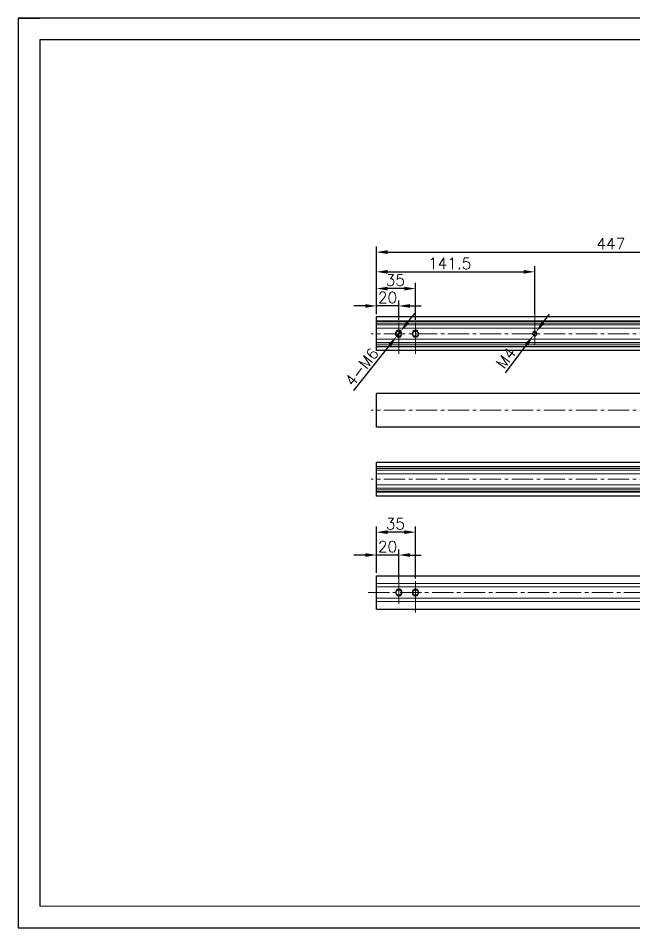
# Model space of a CAD drawing. Header units: millimetres. Extents: x -30327 to 34858, y 4015 to 75103.
# Drawn here: x 15160 to 15710, y 34466 to 35279 of the extents above; entities that cross this region are included whole.
import ezdxf

# ---------------------------------------------------------------- set-up
doc = ezdxf.new("R2010")
doc.units = ezdxf.units.MM
doc.linetypes.add('CENTER2', pattern=[28.575, 19.05, -3.175, 3.175, -3.175])
doc.layers.add('A-TITLEBLOCK', color=7, linetype='Continuous', lineweight=18)
for name, color, linetype in [('print', 30, 'Continuous'), ('red', 1, 'CENTER2'), ('yellow', 2, 'Continuous')]:
    doc.layers.add(name, color=color, linetype=linetype)
doc.styles.add('GB', font='GBENOR.SHX', dxfattribs={"bigfont": 'gbcbig.shx'})
doc.styles.get("Standard").update_dxf_attribs({"font": 'txt', "bigfont": 'gbcbig.shx'})
doc.dimstyles.new('1-4', dxfattribs={"dimscale": 4, "dimtxt": 2.5, "dimasz": 2.5, "dimexe": 1.25, "dimexo": 0.625, "dimtad": 1, "dimdsep": 46, "dimtxsty": 'Standard', "dimcen": 2.5, "dimadec": 0, "dimazin": 0, "dimtfac": 1, "dimtmove": 0, "dimatfit": 3, "dimfxl": 0, "dimarcsym": 0})

# ---------------------------------------------------------------- blocks, each defined once
blk = doc.blocks.new('*D1635')
at = {"layer": 'Defpoints', "color": 0}
for p in [(15926.51, 35070.01), (15479.51, 35012.09), (15926.51, 35012.09)]:
    blk.add_point(p, dxfattribs=at)
at = {"layer": 'yellow', "color": 0, "lineweight": -2}
for p, q in [((15479.51, 35014.59), (15479.51, 35075.01)), ((15926.51, 35014.59), (15926.51, 35075.01)), ((15489.51, 35070.01), (15916.51, 35070.01))]:
    blk.add_line(p, q, dxfattribs=at)
at = {"layer": 'yellow', "color": 0}
for points in [[(15489.51, 35071.67), (15489.51, 35068.34), (15479.51, 35070.01)], [(15916.51, 35071.67), (15916.51, 35068.34), (15926.51, 35070.01)]]:
    blk.add_solid(points, dxfattribs=at)
at = {"layer": 'yellow', "color": 0, "lineweight": 9, "insert": (15689.01, 35077.51), "char_height": 10, "attachment_point": 5}
blk.add_mtext('447', dxfattribs=at)
blk = doc.blocks.new('*D1636')
at = {"layer": 'Defpoints', "color": 0}
for p in [(15497.65, 34994.74), (15501.37, 34999.45)]:
    blk.add_point(p, dxfattribs=at)
at = {"layer": 'yellow', "color": 0, "lineweight": -2}
for p, q in [((15507.56, 35007.3), (15513.76, 35015.15)), ((15501.37, 34999.45), (15497.65, 34994.74)), ((15459.46, 34946.32), (15491.46, 34986.88))]:
    blk.add_line(p, q, dxfattribs=at)
at = {"layer": 'yellow', "color": 0}
for points in [[(15506.25, 35008.33), (15508.87, 35006.27), (15501.37, 34999.45)], [(15490.15, 34987.92), (15492.77, 34985.85), (15497.65, 34994.74)]]:
    blk.add_solid(points, dxfattribs=at)
at = {"layer": 'yellow', "color": 0, "lineweight": 9, "insert": (15466.48, 34967.32), "char_height": 10, "attachment_point": 5, "rotation": 51.73205}
blk.add_mtext('4-M6', dxfattribs=at)
blk = doc.blocks.new('*D1637')
at = {"layer": 'Defpoints', "color": 0}
for p in [(15479.51, 35021.9), (15479.51, 35012.09), (15499.51, 35007.09)]:
    blk.add_point(p, dxfattribs=at)
at = {"layer": 'yellow', "color": 0, "lineweight": -2}
for p, q in [((15479.51, 35014.59), (15479.51, 35026.9)), ((15499.51, 35009.59), (15499.51, 35026.9)), ((15469.51, 35021.9), (15459.51, 35021.9)), ((15499.51, 35021.9), (15479.51, 35021.9)), ((15509.51, 35021.9), (15519.51, 35021.9))]:
    blk.add_line(p, q, dxfattribs=at)
at = {"layer": 'yellow', "color": 0}
for points in [[(15469.51, 35023.57), (15469.51, 35020.24), (15479.51, 35021.9)], [(15509.51, 35023.57), (15509.51, 35020.24), (15499.51, 35021.9)]]:
    blk.add_solid(points, dxfattribs=at)
at = {"layer": 'yellow', "color": 0, "lineweight": 9, "insert": (15489.51, 35029.4), "char_height": 10, "attachment_point": 5}
blk.add_mtext('20', dxfattribs=at)
blk = doc.blocks.new('*D1641')
at = {"layer": 'Defpoints', "color": 0}
for p in [(15479.51, 34799.31), (15479.51, 34780.81), (15499.51, 34775.81)]:
    blk.add_point(p, dxfattribs=at)
at = {"layer": 'yellow', "color": 0, "lineweight": -2}
for p, q in [((15469.51, 34799.31), (15459.51, 34799.31)), ((15479.51, 34783.31), (15479.51, 34804.31)), ((15499.51, 34799.31), (15479.51, 34799.31)), ((15499.51, 34778.31), (15499.51, 34804.31)), ((15509.51, 34799.31), (15519.51, 34799.31))]:
    blk.add_line(p, q, dxfattribs=at)
at = {"layer": 'yellow', "color": 0}
for points in [[(15469.51, 34800.97), (15469.51, 34797.64), (15479.51, 34799.31)], [(15509.51, 34800.97), (15509.51, 34797.64), (15499.51, 34799.31)]]:
    blk.add_solid(points, dxfattribs=at)
at = {"layer": 'yellow', "color": 0, "lineweight": 9, "insert": (15489.51, 34806.81), "char_height": 10, "attachment_point": 5}
blk.add_mtext('20', dxfattribs=at)
blk = doc.blocks.new('*D1642')
at = {"layer": 'Defpoints', "color": 0}
for p in [(15479.51, 35037.41), (15479.51, 35014.59), (15514.51, 35007.09)]:
    blk.add_point(p, dxfattribs=at)
at = {"layer": 'yellow', "color": 0, "lineweight": -2}
for p, q in [((15479.51, 35017.09), (15479.51, 35042.41)), ((15514.51, 35009.59), (15514.51, 35042.41)), ((15504.51, 35037.41), (15489.51, 35037.41))]:
    blk.add_line(p, q, dxfattribs=at)
at = {"layer": 'yellow', "color": 0}
for points in [[(15489.51, 35039.07), (15489.51, 35035.74), (15479.51, 35037.41)], [(15504.51, 35039.07), (15504.51, 35035.74), (15514.51, 35037.41)]]:
    blk.add_solid(points, dxfattribs=at)
at = {"layer": 'yellow', "color": 0, "lineweight": 9, "insert": (15496.51, 35044.91), "char_height": 10, "attachment_point": 5}
blk.add_mtext('35', dxfattribs=at)
blk = doc.blocks.new('*D1644')
at = {"layer": 'Defpoints', "color": 0}
for p in [(15479.51, 34819.75), (15479.51, 34783.31), (15514.51, 34775.81)]:
    blk.add_point(p, dxfattribs=at)
at = {"layer": 'yellow', "color": 0, "lineweight": -2}
for p, q in [((15479.51, 34785.81), (15479.51, 34824.75)), ((15514.51, 34778.31), (15514.51, 34824.75)), ((15504.51, 34819.75), (15489.51, 34819.75))]:
    blk.add_line(p, q, dxfattribs=at)
at = {"layer": 'yellow', "color": 0}
for points in [[(15489.51, 34821.41), (15489.51, 34818.08), (15479.51, 34819.75)], [(15504.51, 34821.41), (15504.51, 34818.08), (15514.51, 34819.75)]]:
    blk.add_solid(points, dxfattribs=at)
at = {"layer": 'yellow', "color": 0, "lineweight": 9, "insert": (15496.51, 34827.25), "char_height": 10, "attachment_point": 5}
blk.add_mtext('35', dxfattribs=at)
blk = doc.blocks.new('*D1646')
at = {"layer": 'Defpoints', "color": 0}
for p in [(15621.01, 35052.36), (15479.51, 35012.09), (15621.01, 35012.09)]:
    blk.add_point(p, dxfattribs=at)
at = {"layer": 'yellow', "color": 0, "lineweight": -2}
for p, q in [((15479.51, 35014.59), (15479.51, 35057.36)), ((15489.51, 35052.36), (15611.01, 35052.36)), ((15621.01, 35014.59), (15621.01, 35057.36))]:
    blk.add_line(p, q, dxfattribs=at)
at = {"layer": 'yellow', "color": 0}
for points in [[(15489.51, 35054.03), (15489.51, 35050.7), (15479.51, 35052.36)], [(15611.01, 35054.03), (15611.01, 35050.7), (15621.01, 35052.36)]]:
    blk.add_solid(points, dxfattribs=at)
at = {"layer": 'yellow', "color": 0, "lineweight": 9, "insert": (15545.01, 35059.86), "char_height": 10, "attachment_point": 5}
blk.add_mtext('141.5', dxfattribs=at)
blk = doc.blocks.new('*D1647')
at = {"layer": 'Defpoints', "color": 0}
for p in [(15619.81, 34995.49), (15622.21, 34998.69)]:
    blk.add_point(p, dxfattribs=at)
at = {"layer": 'yellow', "color": 0, "lineweight": -2}
for p, q in [((15628.22, 35006.68), (15634.23, 35014.67)), ((15622.21, 34998.69), (15619.81, 34995.49)), ((15594.77, 34962.19), (15613.8, 34987.5))]:
    blk.add_line(p, q, dxfattribs=at)
at = {"layer": 'yellow', "color": 0}
for points in [[(15626.89, 35007.68), (15629.56, 35005.68), (15622.21, 34998.69)], [(15612.47, 34988.5), (15615.13, 34986.5), (15619.81, 34995.49)]]:
    blk.add_solid(points, dxfattribs=at)
at = {"layer": 'yellow', "color": 0, "lineweight": 9, "insert": (15595.28, 34975.36), "char_height": 10, "attachment_point": 5, "rotation": 53.05758}
blk.add_mtext('M4', dxfattribs=at)
blk = doc.blocks.new('DT-A2-TITLE')
for p, q in [((594, 420), (0, 420)), ((0, 420), (0, 420)), ((0, 420), (0, 0)), ((0, 420), (10, 420)), ((10, 410), (10, 10)), ((584, 410), (10, 410))]:
    blk.add_line(p, q)
at = {"layer": 'A-TITLEBLOCK', "color": 7}
for p, q in [((10, 10), (584, 10)), ((0, 0), (594, 0))]:
    blk.add_line(p, q, dxfattribs=at)
at = {"style": 'GB'}
for tag, p, height in [('#设计', (451.96, 38.52), 3.5), ('#品名', (523.32, 37.95), 3.5), ('#审核', (451.99, 28.1), 3.5), ('#图号', (526.67, 27.2), 3.5), ('#材料说明', (442.15, 13.59), 3), ('#数量', (520.33, 14.51), 3.5), ('#版本', (552.92, 14.47), 3.5)]:
    blk.add_attdef(tag, p, '', height=height, dxfattribs=at)

msp = doc.modelspace()

# ---------------------------------------------------------------- linework, layer by layer
for p, q in [((15926.512, 35012.0913), (15479.512, 35012.0913)), ((15479.512, 34982.0913), (15479.512, 35012.0913)), ((15926.512, 34982.0913), (15479.512, 34982.0913)), ((15926.512, 34943.6992), (15479.512, 34943.6992)), ((15479.512, 34913.6992), (15479.512, 34943.6992)), ((15926.512, 34913.6992), (15479.512, 34913.6992)), ((15926.512, 34882.0085), (15479.512, 34882.0085)), ((15479.512, 34852.0085), (15479.512, 34882.0085)), ((15926.512, 34852.0085), (15479.512, 34852.0085)), ((15479.512, 34780.8131), (15926.512, 34780.8131)), ((15479.512, 34750.8131), (15479.512, 34780.8131)), ((15479.512, 34750.8131), (15926.512, 34750.8131))]:
    msp.add_line(p, q)
at = {"lineweight": 9}
for p, q in [((15926.512, 35008.5913), (15479.512, 35008.5913)), ((15926.512, 35008.0913), (15479.512, 35008.0913)), ((15926.512, 35006.5913), (15479.512, 35006.5913)), ((15926.512, 35005.0913), (15479.512, 35005.0913)), ((15926.512, 35002.0913), (15479.512, 35002.0913)), ((15926.512, 34992.0913), (15479.512, 34992.0913)), ((15926.512, 34989.0913), (15479.512, 34989.0913)), ((15926.512, 34987.5913), (15479.512, 34987.5913)), ((15926.512, 34986.0913), (15479.512, 34986.0913)), ((15926.512, 34985.4496), (15479.512, 34985.4496)), ((15926.512, 34878.5085), (15479.512, 34878.5085)), ((15926.512, 34878.0085), (15479.512, 34878.0085)), ((15926.512, 34876.5085), (15479.512, 34876.5085)), ((15926.512, 34875.0085), (15479.512, 34875.0085)), ((15926.512, 34872.0085), (15479.512, 34872.0085)), ((15926.512, 34862.0085), (15479.512, 34862.0085)), ((15926.512, 34859.0085), (15479.512, 34859.0085)), ((15926.512, 34857.5085), (15479.512, 34857.5085)), ((15926.512, 34856.0085), (15479.512, 34856.0085)), ((15926.512, 34855.3667), (15479.512, 34855.3667)), ((15479.512, 34773.8131), (15926.512, 34773.8131)), ((15479.512, 34770.8131), (15926.512, 34770.8131)), ((15479.512, 34760.8131), (15926.512, 34760.8131)), ((15479.512, 34757.8131), (15926.512, 34757.8131))]:
    msp.add_line(p, q, dxfattribs=at)
for centre, radius in [((15499.512, 34997.0913), 2.5), ((15514.512, 34997.0913), 2.5), ((15621.012, 34997.0913), 1.6667), ((15499.512, 34765.8131), 2.5), ((15514.512, 34765.8131), 2.5)]:
    msp.add_circle(centre, radius)
for centre, radius, start, end in [((15499.512, 34997.0913), 3, 45, 315), ((15514.512, 34997.0913), 3, 45, 315), ((15621.012, 34997.0913), 2, 45, 315), ((15499.512, 34765.8131), 3, 225, 135), ((15514.512, 34765.8131), 3, 45, 315)]:
    msp.add_arc(centre, radius, start, end)
at = {"layer": 'print'}
msp.add_lwpolyline([(15159.5062, 34466.182), (16309.1101, 34466.182), (16309.1101, 35279.0332), (15159.5062, 35279.0332)], close=True, dxfattribs=at)
at = {"layer": 'red', "lineweight": 9}
for p, q in [((15621.012, 35018.0531), (15621.012, 34997.0913)), ((15499.512, 34997.0913), (15499.512, 35007.0913)), ((15514.512, 34997.0913), (15514.512, 35007.0913)), ((15933.9472, 34997.0913), (15474.9771, 34997.0913)), ((15482.9008, 34997.0913), (15479.5654, 34997.0913)), ((15499.512, 34997.0913), (15499.512, 34979.151)), ((15514.512, 34997.0913), (15514.512, 34979.151)), ((15621.012, 34997.0913), (15621.012, 34987.0913)), ((15933.9472, 34928.6992), (15474.9771, 34928.6992)), ((15933.9472, 34867.0085), (15474.9771, 34867.0085)), ((15499.512, 34785.0848), (15499.512, 34765.8131)), ((15514.512, 34765.8131), (15514.512, 34775.8131)), ((15472.0767, 34765.8131), (15935.8468, 34765.8131)), ((15499.512, 34765.8131), (15499.512, 34755.8131)), ((15514.512, 34765.8131), (15514.512, 34747.8728))]:
    msp.add_line(p, q, dxfattribs=at)

# ---------------------------------------------------------------- block references
at = {"xscale": 1.93536, "yscale": 1.93536, "zscale": 1.93536}
msp.add_blockref('DT-A2-TITLE', (15159.5062, 34466.182), dxfattribs=at)

# ---------------------------------------------------------------- dimensions: what is measured, and where the dimension line sits
at = {"layer": 'yellow', "lineweight": 9}
for base, p1, p2, picture, middle in [((15926.512, 35070.0079), (15479.512, 35012.0913), (15926.512, 35012.0913), '*D1635', (15689.012, 35070.0079)), ((15621.012, 35052.3632), (15479.512, 35012.0913), (15621.012, 35012.0913), '*D1646', (15545.012, 35052.3632)), ((15479.512, 35037.4066), (15514.512, 35007.0913), (15479.512, 35014.5913), '*D1642', (15496.512, 35037.4066)), ((15479.512, 35021.9042), (15499.512, 35007.0913), (15479.512, 35012.0913), '*D1637', (15489.512, 35021.9042)), ((15479.512, 34819.7453), (15514.512, 34775.8131), (15479.512, 34783.3131), '*D1644', (15496.512, 34819.7453)), ((15479.512, 34799.3083), (15499.512, 34775.8131), (15479.512, 34780.8131), '*D1641', (15489.512, 34799.3083))]:
    dim = msp.add_linear_dim(base=base, p1=p1, p2=p2, dimstyle='1-4', dxfattribs=at)
    dim.commit()
    dim.dimension.update_dxf_attribs({"geometry": picture, "text_midpoint": middle, "dimtype": 160})
for p1, p2, text, picture, middle in [((15501.37, 34999.4467), (15497.6539, 34994.736), '4-M6', '*D1636', (15466.4758, 34967.3218)), ((15622.214, 34998.6898), (15619.8099, 34995.4929), 'M4', '*D1647', (15595.2844, 34975.3572))]:
    dim = msp.add_diameter_dim_2p(p1=p1, p2=p2, text=text, dimstyle='1-4', dxfattribs=at)
    dim.commit()
    dim.dimension.update_dxf_attribs({"geometry": picture, "text_midpoint": middle})

doc.saveas('drawing.dxf')
